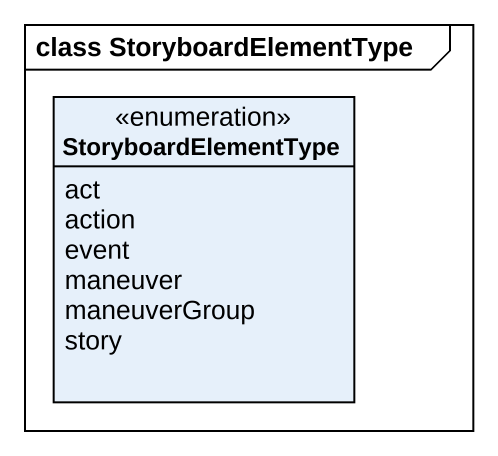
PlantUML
@startuml
mainframe class StoryboardElementType
hide circle
hide empty members
enum StoryboardElementType {
  act
  action
  event
  maneuver
  maneuverGroup
  story
}
@enduml
